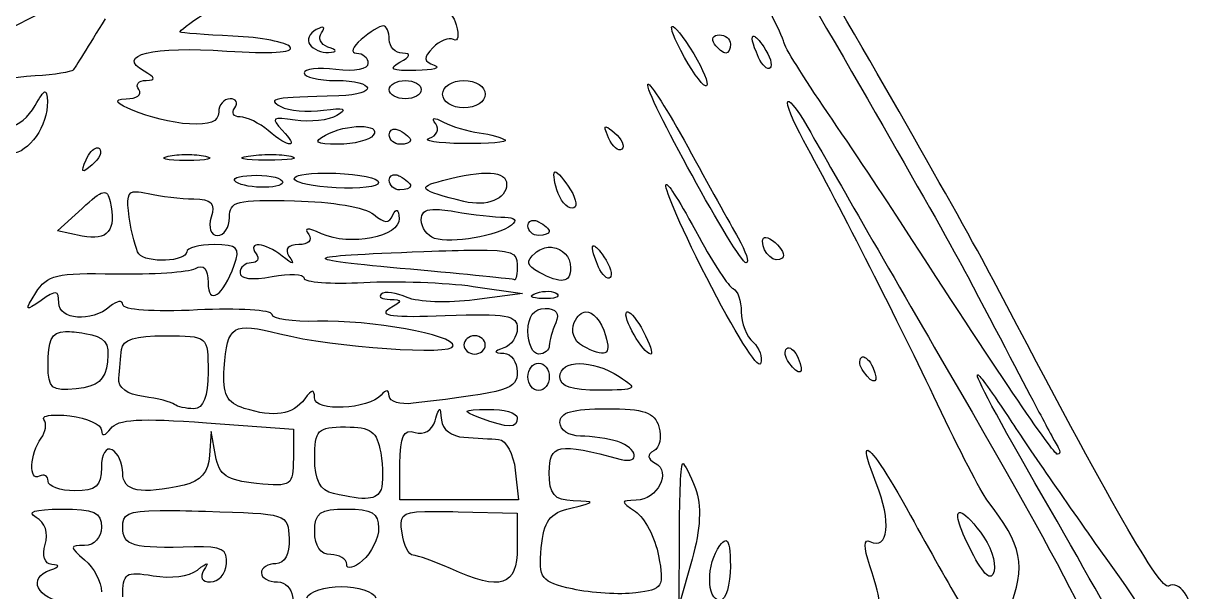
# Model space of a CAD drawing. Extents: x 26 to 243, y 4 to 296.
# Drawn here: x 200.62 to 230.99, y 72.55 to 87.28 of the extents above; entities that cross this region are included whole.
import ezdxf

# ---------------------------------------------------------------- set-up
doc = ezdxf.new("R2010")
doc.units = 0
doc.layers.add('Layer_1', color=7, linetype='CONTINUOUS')

msp = doc.modelspace()

# ---------------------------------------------------------------- linework, layer by layer
at = {"layer": 'Layer_1', "color": 7}
for points in [[(208.395756, 87.177453), (208.395756, 87.177453)], [(217.443403, 87.202808), (217.443403, 87.202808)], [(218.663794, 86.985079), (218.663794, 86.985079)], [(219.562827, 86.95421), (219.562827, 86.95421)], [(210.523997, 85.80272), (210.523997, 85.80272)], [(212.044249, 85.80272), (212.044249, 85.80272)], [(216.813364, 85.704053), (216.813364, 85.704053)], [(201.171528, 85.505066), (201.171528, 85.505066)], [(220.443117, 85.260876), (220.443117, 85.260876)], [(211.274753, 84.813289), (211.274753, 84.813289)], [(209.35873, 84.610442), (209.35873, 84.610442)], [(210.278156, 84.539336), (210.278156, 84.539336)], [(215.74125, 84.59611), (215.74125, 84.59611)], [(202.515391, 84.053716), (202.515391, 84.053716)], [(204.855851, 83.882288), (204.855851, 83.882288)], [(207.031497, 83.882839), (207.031497, 83.882839)], [(206.671003, 83.343749), (206.671003, 83.343749)], [(208.253542, 83.39887), (208.253542, 83.39887)], [(210.278156, 83.35698), (210.278156, 83.35698)], [(212.733819, 83.400524), (212.733819, 83.400524)], [(214.410617, 83.438009), (214.410617, 83.438009)], [(203.543408, 82.918762), (203.543408, 82.918762)], [(209.832773, 83.15744), (209.832222, 83.15744)], [(217.292922, 83.107278), (217.292922, 83.107278)], [(202.681307, 82.892857), (202.681307, 82.892857)], [(202.144424, 81.768927), (201.506116, 81.901218), (202.142217, 82.484955)], [(211.235064, 82.459601), (211.235064, 82.459601)], [(213.872631, 82.174621), (213.872631, 82.174621)], [(219.875365, 81.734752), (219.875365, 81.734752)], [(212.310486, 81.404575), (212.310486, 81.404575)], [(214.231471, 81.475681), (214.231471, 81.475681)], [(215.415481, 81.51537), (215.415481, 81.51537)], [(212.279619, 80.463649), (213.565051, 80.280647), (212.320959, 80.115832)], [(214.233125, 80.334665), (214.233125, 80.334665)], [(214.147688, 79.890938), (214.147688, 79.890938)], [(215.203814, 79.799986), (215.203814, 79.799986)], [(216.292464, 79.80164), (216.292464, 79.80164)], [(201.715026, 79.290663), (201.715026, 79.290663)], [(204.302981, 79.181525), (204.302981, 79.181525)], [(212.320959, 79.181525), (212.320959, 79.181525)], [(220.445322, 78.867883), (220.445322, 78.867883)], [(213.980118, 78.472108), (213.980118, 78.472108)], [(215.040656, 78.459981), (215.040656, 78.459981)], [(222.380638, 78.631411), (222.380638, 78.631411)], [(225.363814, 78.171146), (225.363814, 78.171146)], [(211.411453, 77.273217), (211.411453, 77.273217)], [(212.666572, 77.273217), (212.666572, 77.273217)], [(215.744558, 77.289752), (215.744558, 77.289752)], [(201.523755, 77.126041), (201.523755, 77.126041)], [(205.370134, 76.923747), (207.620746, 76.755624), (207.620746, 76.005971)], [(205.604401, 76.072669), (205.491952, 76.698299), (205.450062, 76.075977)], [(208.971775, 76.81681), (208.971775, 76.81681)], [(227.452369, 76.284886), (227.451818, 76.284886)], [(222.496394, 76.207718), (222.496394, 76.207718)], [(213.375435, 75.693433), (213.461975, 74.925038), (211.923534, 74.925038), (210.385643, 74.925038), (210.385643, 75.863206)], [(217.715702, 75.870925), (217.715702, 75.870925)], [(218.046983, 75.22049), (218.046433, 75.22049)], [(201.606988, 74.684709), (201.606988, 74.684709)], [(204.168485, 74.649431), (204.168485, 74.649981), (204.168485, 74.649981)], [(209.003194, 74.688567), (209.003194, 74.688567)], [(211.027809, 74.624076), (211.027809, 74.623526)], [(211.027809, 74.624076), (211.027809, 74.624076)], [(211.88991, 74.617461), (213.426698, 74.584387), (213.426698, 73.690315)], [(224.921741, 74.597064), (224.921741, 74.597064)], [(217.960993, 73.3877), (217.625303, 72.205344), (217.629715, 74.038135)], [(218.818686, 73.867258), (218.818686, 73.867258)], [(208.864841, 72.677733), (208.864841, 72.677733)]]:
    msp.add_lwpolyline(points, dxfattribs=at)
for points in [[(214.809697, 98.301527), (214.809922, 98.574447), (223.697106, 83.397831), (225.105846, 80.718862)], [(220.338938, 86.797113), (220.338938, 86.892711), (219.577418, 88.43716), (218.646705, 90.229531)], [(225.846129, 80.482391), (225.026866, 82.043145), (222.663543, 86.193084), (220.594149, 89.704776)], [(198.389545, 86.272358), (199.424171, 86.725703), (200.70298, 87.347421), (201.23161, 87.654253)], [(204.68277, 87.057839), (204.655761, 87.082844), (204.930011, 87.292896), (205.292412, 87.524719)], [(210.484861, 87.583698), (211.554229, 87.720855), (211.707064, 87.68236), (211.841402, 87.243047)], [(202.740839, 87.398489), (202.319086, 86.715831), (201.944216, 86.118344), (201.907953, 86.070611)], [(208.395756, 87.177453), (208.371005, 87.19179), (208.308126, 87.17443), (208.211649, 87.123433)], [(208.35276, 87.041854), (208.407214, 87.117199), (208.420507, 87.163116), (208.395756, 87.177453)], [(209.951286, 87.22155), (209.86439, 87.22155), (209.606665, 87.062213), (209.378573, 86.867119)], [(210.108933, 86.867119), (210.108933, 87.062213), (210.03818, 87.22155), (209.951286, 87.22155)], [(211.841402, 87.243047), (211.924657, 86.97072), (211.894253, 86.800034), (211.773603, 86.863811)], [(217.766415, 86.396931), (217.482104, 86.906858), (217.389306, 87.181398), (217.443403, 87.202808)], [(217.443403, 87.202808), (217.497496, 87.2242), (217.698664, 86.992352), (218.002335, 86.490087)], [(206.054192, 86.95421), (205.326906, 86.986408), (204.709863, 87.032834), (204.68277, 87.057839)], [(207.54027, 86.66868), (207.450128, 86.79343), (206.781479, 86.922008), (206.054192, 86.95421)], [(208.211649, 87.123433), (208.033453, 87.02932), (207.959898, 86.853696), (208.047387, 86.73262)], [(208.517575, 86.669233), (208.326397, 86.735104), (208.252289, 86.902803), (208.35276, 87.041854)], [(209.378573, 86.867119), (209.150481, 86.672027), (209.097135, 86.512134), (209.260062, 86.512137)], [(210.454545, 86.508829), (210.264468, 86.510805), (210.108933, 86.672027), (210.108933, 86.867119)], [(211.773603, 86.863811), (211.652953, 86.92759), (211.410719, 86.832053), (211.235064, 86.651041)], [(218.541975, 86.748608), (218.447995, 86.87867), (218.502758, 86.985079), (218.663794, 86.985079)], [(218.663794, 86.985079), (218.82483, 86.985079), (218.956489, 86.87867), (218.956489, 86.748608)], [(219.681888, 86.402996), (219.515128, 86.774663), (219.483644, 86.974027), (219.562827, 86.95421)], [(219.562827, 86.95421), (219.610339, 86.942328), (219.697464, 86.851757), (219.819691, 86.671987)], [(203.750113, 86.043052), (202.9996, 86.464438), (203.961176, 86.698948), (205.895442, 86.566154)], [(205.895442, 86.566154), (207.016514, 86.489184), (207.641842, 86.528108), (207.54027, 86.66868)], [(208.047387, 86.73262), (208.134876, 86.611547), (208.354662, 86.520603), (208.535764, 86.530876)], [(208.535764, 86.530876), (208.771448, 86.544225), (208.766196, 86.583511), (208.517575, 86.669233)], [(211.235064, 86.651041), (210.991111, 86.399615), (210.999725, 86.292678), (211.272549, 86.199045)], [(218.834671, 86.512137), (218.767615, 86.512137), (218.635955, 86.618546), (218.541975, 86.748608)], [(218.956489, 86.748608), (218.956489, 86.618546), (218.901727, 86.512134), (218.834671, 86.512137)], [(219.819691, 86.671987), (219.98084, 86.434622), (220.055158, 86.19048), (219.983953, 86.129593)], [(221.471132, 84.971488), (220.84838, 85.87986), (220.338938, 86.701513), (220.338938, 86.797113)], [(209.556062, 86.249204), (209.556062, 86.09114), (209.22438, 86.0274), (208.726484, 86.089904)], [(209.260062, 86.512137), (209.422989, 86.512137), (209.556062, 86.39403), (209.556062, 86.249204)], [(210.800157, 86.061792), (210.167189, 86.050305), (210.069159, 86.10073), (210.385643, 86.275663)], [(210.385643, 86.275663), (210.662136, 86.428486), (210.684951, 86.506289), (210.454545, 86.508829)], [(218.33527, 85.66547), (218.275298, 85.614159), (218.019314, 85.943343), (217.766415, 86.396931)], [(218.002335, 86.490087), (218.245555, 86.087813), (218.395271, 85.716778), (218.33527, 85.66547)], [(219.983953, 86.129593), (219.912777, 86.068709), (219.776686, 86.191656), (219.681888, 86.402996)], [(201.907953, 86.070611), (201.871687, 86.022882), (201.431308, 85.955736), (200.929545, 85.921231)], [(203.80248, 85.806581), (204.066019, 85.809118), (204.052091, 85.873502), (203.750113, 86.043052)], [(208.726484, 86.089904), (208.270272, 86.14717), (207.897456, 86.105934), (207.897456, 85.998402)], [(207.897456, 85.998402), (207.897456, 85.890864), (208.270272, 85.80272), (208.726484, 85.80272)], [(211.272549, 86.199045), (211.469004, 86.131633), (211.256375, 86.070061), (210.800157, 86.061792)], [(200.929545, 85.921231), (199.711558, 85.837476), (198.748647, 85.555223), (198.911546, 85.329778)], [(203.611757, 85.566249), (203.517777, 85.696311), (203.603434, 85.804606), (203.80248, 85.806581)], [(208.726484, 85.80272), (209.766247, 85.80272), (209.831212, 85.432081), (208.795936, 85.406398)], [(210.108933, 85.566249), (210.108933, 85.696311), (210.295905, 85.80272), (210.523997, 85.80272)], [(210.523997, 85.80272), (210.752117, 85.80272), (210.938511, 85.696311), (210.938511, 85.566249)], [(211.491381, 85.448289), (211.491381, 85.645353), (211.73705, 85.80272), (212.044249, 85.80272)], [(212.044249, 85.80272), (212.351448, 85.80272), (212.59767, 85.645353), (212.59767, 85.448289)], [(219.359426, 81.073294), (219.155295, 81.073294), (216.674539, 85.585313), (216.813364, 85.704053)], [(216.813364, 85.704053), (216.868793, 85.75146), (217.3337, 85.021255), (217.846893, 84.081828)], [(200.924033, 85.152288), (201.049283, 85.374394), (201.125094, 85.490111), (201.171528, 85.505066)], [(201.171528, 85.505066), (201.217959, 85.520024), (201.234873, 85.434604), (201.242634, 85.255364)], [(203.282132, 85.328677), (203.557214, 85.329524), (203.705737, 85.436184), (203.611757, 85.566249)], [(208.795936, 85.406398), (207.100574, 85.36422), (206.915865, 85.329702), (207.292773, 85.125277)], [(210.523997, 85.329778), (210.295905, 85.329778), (210.108933, 85.436184), (210.108933, 85.566249)], [(210.938511, 85.566249), (210.938511, 85.436184), (210.752117, 85.329778), (210.523997, 85.329778)], [(212.044249, 85.093307), (211.73705, 85.093307), (211.491381, 85.251224), (211.491381, 85.448289)], [(212.59767, 85.448289), (212.59767, 85.251224), (212.351448, 85.093307), (212.044249, 85.093307)], [(200.291787, 84.620364), (200.474442, 84.620367), (200.759018, 84.859647), (200.924033, 85.152288)], [(201.242634, 85.255364), (201.269332, 84.642584), (200.756932, 83.910951), (200.300607, 83.910951)], [(204.924753, 84.674385), (203.994831, 84.73384), (202.507178, 85.32642), (203.282132, 85.328677)], [(205.978125, 85.329778), (205.817089, 85.329778), (205.68543, 85.171189), (205.68543, 84.977553)], [(206.099943, 85.093307), (206.193923, 85.223369), (206.139161, 85.329778), (205.978125, 85.329778)], [(206.241605, 84.856836), (206.069703, 84.856836), (206.005963, 84.963245), (206.099943, 85.093307)], [(207.292773, 85.125277), (207.492699, 85.016842), (207.990717, 84.973794), (208.399064, 85.029367)], [(208.399064, 85.029367), (208.943806, 85.103495), (209.037634, 85.068313), (208.752392, 84.897625)], [(220.851016, 84.247744), (220.571644, 84.758052), (220.388028, 85.213768), (220.443117, 85.260876)], [(220.443117, 85.260876), (220.498207, 85.307985), (220.765136, 84.944076), (221.036775, 84.451692)], [(205.68543, 84.977553), (205.68543, 84.739347), (205.439188, 84.641494), (204.924753, 84.674385)], [(206.96921, 84.502404), (206.74109, 84.697499), (206.413506, 84.856836), (206.241605, 84.856836)], [(207.670908, 84.772499), (207.071045, 84.865537), (207.02539, 84.831007), (207.333012, 84.513981)], [(208.752392, 84.897625), (208.53858, 84.769674), (208.052165, 84.713368), (207.670908, 84.772499)], [(211.312235, 84.677139), (211.252277, 84.76011), (211.240215, 84.805601), (211.274753, 84.813289)], [(211.274753, 84.813289), (211.309289, 84.820965), (211.390402, 84.790852), (211.51784, 84.72289)], [(223.441728, 82.019179), (222.980662, 82.734525), (222.093883, 84.063114), (221.471132, 84.971488)], [(207.333012, 84.513981), (207.788293, 84.044761), (207.514436, 84.036057), (206.96921, 84.502404)], [(208.450327, 84.383893), (208.723476, 84.534874), (209.088699, 84.610442), (209.35873, 84.610442)], [(209.35873, 84.610442), (209.62876, 84.610442), (209.803512, 84.534874), (209.694419, 84.383893)], [(210.108933, 84.397674), (210.108933, 84.500979), (210.179008, 84.553591), (210.278156, 84.539336)], [(210.278156, 84.539336), (210.311204, 84.534594), (210.347628, 84.522487), (210.385643, 84.502404)], [(210.385643, 84.502404), (210.537704, 84.422021), (210.6618, 84.308955), (210.6618, 84.251602)], [(211.147423, 84.304518), (211.338318, 84.370389), (211.412706, 84.538088), (211.312235, 84.677139)], [(211.51784, 84.72289), (211.731425, 84.609011), (212.147333, 84.483746), (212.442227, 84.444526)], [(212.442227, 84.444526), (212.73715, 84.405305), (213.038236, 84.32251), (213.110851, 84.260421)], [(215.794717, 84.314441), (215.700932, 84.525083), (215.678467, 84.615124), (215.74125, 84.59611)], [(215.74125, 84.59611), (215.778918, 84.584708), (215.847205, 84.534213), (215.949609, 84.447283)], [(215.949609, 84.447283), (216.138557, 84.286871), (216.223243, 84.095654), (216.138125, 84.022846)], [(221.036775, 84.451692), (221.308414, 83.959307), (222.889724, 81.214975), (224.550772, 78.353597)], [(208.779401, 84.15128), (208.197458, 84.154102), (208.125941, 84.204595), (208.450327, 84.383893)], [(209.694419, 84.383893), (209.600439, 84.253828), (209.188595, 84.149305), (208.779401, 84.15128)], [(210.385643, 84.147422), (210.233582, 84.147422), (210.108933, 84.259936), (210.108933, 84.397674)], [(210.6618, 84.251602), (210.6618, 84.194246), (210.537704, 84.147422), (210.385643, 84.147422)], [(212.021649, 84.166164), (211.350016, 84.176435), (210.956387, 84.238645), (211.147423, 84.304518)], [(213.110851, 84.260421), (213.183439, 84.198329), (212.693281, 84.155892), (212.021649, 84.166164)], [(216.138125, 84.022846), (216.052979, 83.950036), (215.898518, 84.081221), (215.794717, 84.314441)], [(224.323673, 77.407713), (223.320627, 79.522147), (221.823526, 82.471338), (220.851016, 84.247744)], [(202.24695, 83.743932), (202.32482, 83.918845), (202.431134, 84.036588), (202.515391, 84.053716)], [(202.590355, 84.035524), (202.675501, 83.962716), (202.590919, 83.772052), (202.401842, 83.61164)], [(202.515391, 84.053716), (202.543472, 84.059417), (202.569075, 84.053713), (202.590355, 84.035524)], [(204.855851, 83.729601), (204.323609, 83.729598), (204.105747, 83.778157), (204.371883, 83.837638)], [(204.371883, 83.837638), (204.504936, 83.867376), (204.680456, 83.882288), (204.855851, 83.882288)], [(204.855851, 83.882288), (205.031244, 83.882288), (205.206764, 83.867384), (205.339817, 83.837638)], [(205.339817, 83.837638), (205.605925, 83.778157), (205.388094, 83.729601), (204.855851, 83.729601)], [(206.929522, 83.734009), (206.321248, 83.736549), (206.104947, 83.785486), (206.448863, 83.842049)], [(206.448863, 83.842049), (206.620821, 83.870333), (206.831046, 83.883705), (207.031497, 83.882839)], [(207.554601, 83.837088), (207.818959, 83.777897), (207.537781, 83.731472), (206.929522, 83.734009)], [(207.031497, 83.882839), (207.231948, 83.881992), (207.422423, 83.866696), (207.554601, 83.837088)], [(217.846893, 84.081828), (218.360058, 83.142398), (218.947673, 82.081403), (219.152171, 81.723729)], [(202.401842, 83.61164), (202.128792, 83.379828), (202.096918, 83.406905), (202.24695, 83.743932)], [(206.096636, 83.205946), (206.041998, 83.281573), (206.300671, 83.343749), (206.671003, 83.343749)], [(206.671003, 83.343749), (207.041363, 83.343749), (207.344035, 83.264981), (207.344035, 83.169014)], [(208.727034, 83.018533), (207.465371, 83.092529), (207.307307, 83.36447), (208.253542, 83.39887)], [(208.253542, 83.39887), (208.388718, 83.403781), (208.546234, 83.403837), (208.726484, 83.397769)], [(208.726484, 83.397769), (209.334758, 83.377393), (209.832773, 83.269322), (209.832773, 83.15744)], [(210.108933, 83.215869), (210.108933, 83.319173), (210.179008, 83.371238), (210.278156, 83.35698)], [(210.385643, 82.965066), (210.233582, 82.965066), (210.108933, 83.07813), (210.108933, 83.215869)], [(210.278156, 83.35698), (210.311204, 83.352238), (210.347628, 83.340159), (210.385643, 83.320048)], [(210.385643, 83.320048), (210.537704, 83.239666), (210.6618, 83.126602), (210.6618, 83.069246)], [(212.044249, 82.664102), (210.88615, 82.949318), (210.803408, 83.031403), (211.491381, 83.210907)], [(211.491381, 83.210907), (212.041743, 83.35451), (212.456683, 83.41755), (212.733819, 83.400524)], [(212.733819, 83.400524), (213.010953, 83.383506), (213.150537, 83.286345), (213.150537, 83.108932)], [(214.452508, 82.965066), (214.372977, 83.225193), (214.354173, 83.438009), (214.410617, 83.438009)], [(214.410617, 83.438009), (214.467062, 83.438009), (214.646389, 83.225193), (214.809146, 82.965066)], [(202.681307, 82.892857), (202.784893, 82.918116), (202.829888, 82.836776), (202.869269, 82.661897)], [(203.365916, 82.257304), (203.298033, 82.755863), (203.311774, 82.919024), (203.543408, 82.918762)], [(203.543408, 82.918762), (203.620621, 82.918675), (203.721899, 82.900279), (203.852639, 82.870256)], [(207.344035, 83.169014), (207.344035, 82.96753), (206.245423, 83.000053), (206.096636, 83.205946)], [(209.832222, 83.15744), (209.832222, 83.045545), (209.335054, 82.982877), (208.727034, 83.018533)], [(210.6618, 83.069246), (210.6618, 83.01189), (210.537704, 82.965066), (210.385643, 82.965066)], [(213.150537, 83.108932), (213.150537, 82.724906), (212.636549, 82.518232), (212.044249, 82.664102)], [(214.851036, 82.492121), (214.711336, 82.492121), (214.532038, 82.704942), (214.452508, 82.965066)], [(214.809146, 82.965066), (214.972638, 82.703779), (214.991329, 82.492121), (214.851036, 82.492121)], [(218.338575, 80.687996), (217.569452, 82.201568), (217.202134, 83.10743), (217.292922, 83.107278)], [(217.292922, 83.107278), (217.355039, 83.107174), (217.631747, 82.682977), (218.140689, 81.739163)], [(202.142217, 82.484955), (202.41586, 82.736159), (202.57772, 82.867598), (202.681307, 82.892857)], [(202.869269, 82.661897), (203.038179, 81.911683), (202.810384, 81.630923), (202.144424, 81.768927)], [(203.852639, 82.870256), (204.176348, 82.795956), (204.709288, 82.733875), (205.037202, 82.7319)], [(205.037202, 82.7319), (205.496716, 82.72936), (205.600619, 82.620066), (205.489198, 82.25565)], [(205.96214, 82.252342), (205.96214, 82.674087), (206.134671, 82.718048), (207.651615, 82.682291)], [(207.651615, 82.682291), (208.615969, 82.659544), (209.496101, 82.509512), (209.702688, 82.332821)], [(209.702688, 82.332821), (209.986547, 82.090039), (210.094449, 82.086635), (210.203189, 82.316836)], [(210.203189, 82.316836), (210.290001, 82.500605), (210.350046, 82.466097), (210.363593, 82.224233)], [(210.938511, 82.186748), (210.938511, 82.363123), (211.014589, 82.448379), (211.235064, 82.459601)], [(211.235064, 82.459601), (211.36735, 82.466346), (211.552022, 82.44628), (211.802816, 82.403376)], [(211.802816, 82.403376), (212.278022, 82.322088), (212.86251, 82.25565), (213.102032, 82.25565)], [(203.614514, 81.306457), (203.533911, 81.418003), (203.421909, 81.845832), (203.365916, 82.257304)], [(205.489198, 82.25565), (205.408341, 81.991225), (205.48031, 81.782707), (205.652909, 81.782707)], [(205.652909, 81.782707), (205.822722, 81.782707), (205.96214, 81.993993), (205.96214, 82.252342)], [(208.350556, 81.828459), (207.981211, 81.997538), (207.88529, 81.991069), (208.018724, 81.806411)], [(210.363593, 82.224233), (210.390517, 81.747814), (209.086704, 81.491496), (208.350556, 81.828459)], [(211.284123, 81.708844), (211.094046, 81.771213), (210.938511, 81.986238), (210.938511, 82.186748)], [(213.275113, 82.050048), (212.923972, 81.774738), (211.714992, 81.567482), (211.284123, 81.708844)], [(213.102032, 82.25565), (213.366023, 82.25565), (213.434343, 82.174909), (213.275113, 82.050048)], [(213.703408, 82.03351), (213.703408, 82.136815), (213.773484, 82.188879), (213.872631, 82.174621)], [(213.980118, 81.782707), (213.828057, 81.782707), (213.703408, 81.895771), (213.703408, 82.03351)], [(213.872631, 82.174621), (213.905682, 82.16988), (213.942103, 82.157772), (213.980118, 82.137692)], [(213.980118, 82.137692), (214.13218, 82.05731), (214.256276, 81.944243), (214.256276, 81.886887)], [(227.43473, 76.107396), (227.322236, 76.107396), (225.789309, 78.376833), (223.441728, 82.019179)], [(208.018724, 81.806411), (208.125799, 81.658233), (208.014014, 81.546236), (207.759102, 81.546236)], [(214.256276, 81.886887), (214.256276, 81.829534), (214.13218, 81.782707), (213.980118, 81.782707)], [(218.140689, 81.739163), (218.513505, 81.047801), (218.911895, 80.446921), (219.025941, 80.403567)], [(219.152171, 81.723729), (219.356669, 81.366057), (219.449737, 81.073294), (219.359426, 81.073294)], [(219.786067, 81.632777), (219.786067, 81.706863), (219.818371, 81.74093), (219.875365, 81.734752)], [(219.875365, 81.734752), (219.93236, 81.728572), (220.014289, 81.682341), (220.11349, 81.597499)], [(205.565815, 81.546236), (205.175389, 81.546236), (204.855851, 81.462315), (204.855851, 81.359927)], [(206.087816, 81.014315), (206.248683, 81.469675), (206.173299, 81.546236), (205.565815, 81.546236)], [(207.329704, 81.250786), (206.885232, 81.603635), (206.411189, 81.644935), (206.653364, 81.309765)], [(207.759102, 81.546236), (207.481483, 81.546236), (207.385545, 81.434231), (207.506646, 81.250786)], [(211.007412, 81.368194), (211.555341, 81.388711), (211.980947, 81.402088), (212.310486, 81.404575)], [(212.310486, 81.404575), (213.299105, 81.412054), (213.426698, 81.321407), (213.426698, 81.029747)], [(213.889167, 81.326854), (213.995615, 81.417901), (214.114871, 81.465258), (214.231471, 81.475681)], [(214.231471, 81.475681), (214.270339, 81.479155), (214.309003, 81.478506), (214.346674, 81.474027)], [(214.346674, 81.474027), (214.597829, 81.444176), (214.809146, 81.242416), (214.809146, 80.941002)], [(215.534545, 80.964153), (215.367802, 81.33582), (215.336303, 81.53519), (215.415481, 81.51537)], [(215.415481, 81.51537), (215.462987, 81.503488), (215.550121, 81.412917), (215.672348, 81.233147)], [(220.297595, 81.195663), (220.113078, 81.037841), (219.786067, 81.317131), (219.786067, 81.632777)], [(220.11349, 81.597499), (220.293576, 81.443589), (220.376166, 81.26286), (220.297595, 81.195663)], [(204.855851, 81.359927), (204.855851, 81.102518), (203.794854, 81.056874), (203.614514, 81.306457)], [(206.653364, 81.309765), (206.747344, 81.179703), (206.692029, 81.073294), (206.530993, 81.073294)], [(207.506646, 81.250786), (207.662743, 81.01431), (207.62759, 81.01431), (207.329704, 81.250786)], [(210.6618, 80.905174), (207.631129, 81.178492), (207.679646, 81.243491), (211.007412, 81.368194)], [(213.982323, 80.830761), (213.67058, 80.999332), (213.647895, 81.120484), (213.889167, 81.326854)], [(215.672348, 81.233147), (215.833525, 80.995782), (215.907787, 80.751637), (215.83661, 80.69075)], [(200.94498, 80.297183), (201.23327, 80.759965), (201.475687, 80.817598), (203.011484, 80.787764)], [(203.011484, 80.787764), (203.968528, 80.769166), (204.899432, 80.832228), (205.080195, 80.927775)], [(205.080195, 80.927775), (205.296999, 81.042382), (205.408719, 80.9197), (205.408719, 80.567278)], [(205.408719, 80.567278), (205.408719, 79.949144), (205.803252, 80.208701), (206.087816, 81.014315)], [(206.530993, 81.073294), (206.369957, 81.073294), (206.2383, 80.95848), (206.238297, 80.81808)], [(206.238297, 80.81808), (206.238297, 80.657476), (206.546021, 80.620827), (207.067878, 80.718862)], [(207.067878, 80.718862), (207.52409, 80.804562), (207.897132, 80.785952), (207.896906, 80.678073)], [(213.357796, 80.634526), (213.319752, 80.653209), (212.106411, 80.774889), (210.6618, 80.905174)], [(213.426698, 81.029747), (213.426698, 80.79366), (213.395811, 80.615843), (213.357796, 80.634526)], [(214.809146, 80.941002), (214.809146, 80.547573), (214.565761, 80.515281), (213.982323, 80.830761)], [(215.83661, 80.69075), (215.765434, 80.629866), (215.629371, 80.752814), (215.534545, 80.964153)], [(207.896906, 80.678073), (207.896708, 80.570207), (208.593326, 80.51921), (209.44527, 80.564523)], [(209.44527, 80.564523), (210.297186, 80.60984), (211.572681, 80.564346), (212.279619, 80.463649)], [(219.734254, 78.457777), (219.671573, 78.297003), (219.043651, 79.30047), (218.338575, 80.687996)], [(225.105846, 80.718862), (225.858194, 79.288173), (226.669546, 77.744971), (226.908871, 77.289752)], [(230.31428, 72.68931), (230.101371, 72.576771), (228.854703, 74.750898), (225.846129, 80.482391)], [(201.078372, 80.097093), (200.661897, 79.803243), (200.649211, 79.822437), (200.94498, 80.297183)], [(201.538086, 80.038111), (201.538086, 80.368334), (201.474301, 80.376431), (201.078372, 80.097093)], [(209.901124, 80.264662), (209.81276, 80.189095), (209.916674, 80.125527), (210.132083, 80.123551)], [(210.569198, 80.176468), (210.290052, 80.300547), (209.98946, 80.34023), (209.901124, 80.264662)], [(212.320959, 80.115832), (211.636655, 80.025166), (210.848344, 80.052395), (210.569198, 80.176468)], [(214.095322, 80.146149), (213.773221, 80.157494), (213.707195, 80.213425), (213.927752, 80.288914)], [(213.927752, 80.288914), (214.027546, 80.323077), (214.137073, 80.338046), (214.233125, 80.334665)], [(214.458019, 80.270174), (214.549911, 80.191595), (214.386772, 80.135876), (214.095322, 80.146149)], [(214.233125, 80.334665), (214.329177, 80.331278), (214.412091, 80.309465), (214.458019, 80.270174)], [(219.025941, 80.403567), (219.139987, 80.360212), (219.2332, 80.088841), (219.2332, 79.800537)], [(202.865411, 79.938343), (202.383856, 79.526488), (201.538086, 79.59001), (201.538086, 80.038111)], [(203.197243, 79.989606), (203.197243, 80.117419), (203.047868, 80.094417), (202.865411, 79.938343)], [(205.132562, 79.850699), (203.97514, 79.794762), (203.197243, 79.850637), (203.197243, 79.989606)], [(207.067878, 79.733842), (207.067878, 79.849528), (206.197019, 79.902142), (205.132562, 79.850699)], [(210.108933, 79.877707), (209.81116, 79.703734), (210.220885, 79.654741), (211.561384, 79.704076)], [(210.132083, 80.123551), (210.455312, 80.12056), (210.451288, 80.077845), (210.108933, 79.877707)], [(213.703408, 79.300035), (213.703408, 79.685384), (213.858071, 79.890938), (214.147688, 79.890938)], [(214.147688, 79.890938), (214.439111, 79.890938), (214.534519, 79.762126), (214.424395, 79.516663)], [(208.243068, 79.5569), (207.596808, 79.538725), (207.067878, 79.618151), (207.067878, 79.733842)], [(211.768092, 78.920799), (211.768092, 79.21124), (209.635666, 79.596067), (208.243068, 79.5569)], [(211.561384, 79.704076), (213.151762, 79.762609), (213.427248, 79.714064), (213.427248, 79.378307)], [(214.905057, 79.527137), (214.985267, 79.705924), (215.091749, 79.794037), (215.203814, 79.799986)], [(215.203814, 79.799986), (215.390589, 79.809892), (215.593213, 79.592039), (215.717549, 79.185383)], [(216.886674, 78.708579), (216.694029, 78.708579), (216.133556, 79.683477), (216.262701, 79.793924)], [(216.262701, 79.793924), (216.270659, 79.800726), (216.280735, 79.803108), (216.292464, 79.80164)], [(216.292464, 79.80164), (216.374616, 79.79117), (216.541929, 79.585576), (216.69375, 79.300586)], [(219.2332, 79.800537), (219.2332, 79.512233), (219.371613, 79.157544), (219.540777, 79.012852)], [(201.261376, 78.416987), (201.261376, 79.057719), (201.330512, 79.277951), (201.715026, 79.290663)], [(201.715026, 79.290663), (201.843197, 79.294896), (202.006462, 79.276075), (202.213876, 79.242157)], [(205.828745, 78.34147), (205.908303, 79.462214), (206.040634, 79.543666), (207.274033, 79.231684)], [(213.427248, 79.378307), (213.426966, 79.161535), (213.271162, 78.930725), (213.081085, 78.865125)], [(213.980118, 78.708579), (213.828057, 78.708579), (213.703408, 78.974879), (213.703408, 79.300035)], [(214.424395, 79.516663), (214.332109, 79.310935), (214.256276, 79.045189), (214.256276, 78.925761)], [(215.114519, 78.924657), (214.89447, 79.043823), (214.80436, 79.302725), (214.905057, 79.527137)], [(216.69375, 79.300586), (216.867147, 78.974879), (216.954097, 78.708579), (216.886674, 78.708579)], [(202.213876, 79.242157), (202.740982, 79.155975), (202.861158, 79.005429), (202.800368, 78.507386)], [(203.162518, 78.827093), (203.187015, 79.07835), (203.519588, 79.181525), (204.302981, 79.181525)], [(204.302981, 79.181525), (205.408897, 79.181525), (205.408719, 79.181547), (205.408719, 78.235637)], [(207.274033, 79.231684), (208.667672, 78.879169), (211.768092, 78.664807), (211.768092, 78.920799)], [(212.320959, 79.181525), (212.168898, 79.181525), (212.044249, 79.075113), (212.044249, 78.945053)], [(212.59767, 78.945053), (212.59767, 79.075113), (212.473021, 79.181525), (212.320959, 79.181525)], [(215.717549, 79.185383), (215.875593, 78.668464), (215.715573, 78.599071), (215.114519, 78.924657)], [(219.540777, 79.012852), (219.709913, 78.868153), (219.796908, 78.618548), (219.734254, 78.457777)], [(203.093063, 78.081848), (203.112057, 78.296498), (203.143609, 78.631998), (203.162518, 78.827093)], [(212.044249, 78.945053), (212.044249, 78.814988), (212.168898, 78.708579), (212.320959, 78.708579)], [(212.320959, 78.708579), (212.473021, 78.708579), (212.59767, 78.814988), (212.59767, 78.945053)], [(213.081085, 78.865125), (212.804592, 78.769703), (212.804592, 78.74228), (213.081085, 78.727322)], [(213.081085, 78.727322), (213.271162, 78.717049), (213.426698, 78.500342), (213.426698, 78.24611)], [(214.256276, 78.925761), (214.256276, 78.806338), (214.13218, 78.708579), (213.980118, 78.708579)], [(220.465715, 78.488093), (220.36547, 78.626808), (220.343081, 78.791008), (220.415556, 78.852998)], [(220.415556, 78.852998), (220.424615, 78.860759), (220.434577, 78.865455), (220.445322, 78.867883)], [(220.445322, 78.867883), (220.520559, 78.884957), (220.632209, 78.776155), (220.711008, 78.600542)], [(201.99284, 77.806242), (201.350276, 77.740478), (201.261376, 77.814338), (201.261376, 78.416987)], [(202.800368, 78.507386), (202.741807, 78.027619), (202.552938, 77.863558), (201.99284, 77.806242)], [(213.703408, 78.117126), (213.703408, 78.312221), (213.828057, 78.472108), (213.980118, 78.472108)], [(213.980118, 78.472108), (214.13218, 78.472108), (214.256276, 78.312221), (214.256276, 78.117126)], [(214.532986, 78.117126), (214.532986, 78.343708), (214.743326, 78.458528), (215.040656, 78.459981)], [(215.040656, 78.459981), (215.337983, 78.461392), (215.72216, 78.349717), (216.069774, 78.124842)], [(220.711008, 78.600542), (220.89795, 78.183841), (220.738353, 78.110802), (220.465715, 78.488093)], [(222.401034, 78.251622), (222.300789, 78.390337), (222.278397, 78.55454), (222.350872, 78.616527)], [(222.350872, 78.616527), (222.359931, 78.62426), (222.369894, 78.628984), (222.380638, 78.631411)], [(222.380638, 78.631411), (222.455875, 78.648458), (222.567525, 78.539686), (222.646325, 78.364071)], [(222.646325, 78.364071), (222.833269, 77.947372), (222.673672, 77.87433), (222.401034, 78.251622)], [(224.550772, 78.353597), (228.301364, 71.892704), (229.058727, 70.294748), (228.461093, 70.098597)], [(203.733025, 77.603394), (203.312626, 77.658267), (203.071614, 77.838581), (203.093063, 78.081848)], [(205.408719, 78.235637), (205.408719, 77.605028), (205.285715, 77.289752), (205.039956, 77.289752)], [(206.348542, 77.299675), (205.886713, 77.446812), (205.780428, 77.660491), (205.828745, 78.34147)], [(213.426698, 78.24611), (213.426698, 77.788724), (213.238348, 77.731995), (210.731255, 77.430313)], [(213.980118, 77.762695), (213.828057, 77.762695), (213.703408, 77.922034), (213.703408, 78.117126)], [(214.256276, 78.117126), (214.256276, 77.922034), (214.13218, 77.762695), (213.980118, 77.762695)], [(215.569823, 77.770413), (214.828622, 77.765051), (214.532986, 77.863547), (214.532986, 78.117126)], [(216.069774, 78.124842), (216.572722, 77.799482), (216.541457, 77.777469), (215.569823, 77.770413)], [(227.065967, 74.994493), (225.869627, 77.062146), (225.280745, 78.172385), (225.363814, 78.171146)], [(225.363814, 78.171146), (225.413657, 78.1703), (225.705789, 77.76927), (226.253477, 76.93477)], [(208.169205, 77.568117), (208.16596, 77.808894), (208.107796, 77.803199), (207.915095, 77.542759)], [(210.105075, 77.618276), (210.102252, 77.788044), (210.028471, 77.796948), (209.897266, 77.643634)], [(204.539452, 77.402751), (204.466865, 77.46484), (204.103978, 77.554976), (203.733025, 77.603394)], [(207.915095, 77.542759), (207.610295, 77.13081), (207.118359, 77.054418), (206.348542, 77.299675)], [(209.897266, 77.643634), (209.575194, 77.267344), (208.174003, 77.206056), (208.169205, 77.568117)], [(210.731255, 77.430313), (210.389089, 77.38914), (210.107897, 77.473736), (210.105075, 77.618276)], [(205.039956, 77.289752), (204.837208, 77.289752), (204.61204, 77.34066), (204.539452, 77.402751)], [(211.2968, 76.976663), (211.355996, 77.172486), (211.389287, 77.270849), (211.411453, 77.273217)], [(211.411453, 77.273217), (211.433608, 77.275475), (211.444848, 77.182243), (211.459408, 76.994302)], [(212.459313, 77.053281), (211.969319, 77.233376), (211.992822, 77.258485), (212.666572, 77.273217)], [(212.666572, 77.273217), (213.08474, 77.282361), (213.426698, 77.183346), (213.426698, 77.053281)], [(214.532986, 76.93477), (214.532986, 77.196125), (214.851607, 77.289752), (215.744558, 77.289752)], [(215.744558, 77.289752), (216.723784, 77.289752), (216.984315, 77.198753), (217.101098, 76.81681)], [(225.60635, 74.925038), (225.456236, 75.120129), (224.878945, 76.237151), (224.323673, 77.407713)], [(226.908871, 77.289752), (227.148223, 76.834533), (227.392933, 76.382433), (227.452369, 76.284886)], [(201.083333, 76.525218), (201.199157, 76.685509), (201.231429, 76.903757), (201.154439, 77.010287)], [(201.154439, 77.010287), (201.096719, 77.090182), (201.252876, 77.133212), (201.523755, 77.126041)], [(201.523755, 77.126041), (201.614047, 77.123783), (201.717086, 77.115841), (201.829128, 77.101787)], [(201.829128, 77.101787), (202.277297, 77.045528), (202.645411, 76.878636), (202.648233, 76.73082)], [(202.885808, 76.776571), (203.066204, 77.019973), (203.629528, 77.053614), (205.370134, 76.923747)], [(210.775903, 76.673495), (211.005547, 76.598127), (211.220149, 76.723129), (211.2968, 76.976663)], [(211.459408, 76.994302), (211.477696, 76.758424), (211.729063, 76.567393), (212.044249, 76.550573)], [(213.426698, 77.053281), (213.426698, 76.775724), (213.214512, 76.775724), (212.459313, 77.053281)], [(215.063256, 76.580339), (214.771551, 76.580339), (214.532986, 76.739679), (214.532986, 76.93477)], [(226.253477, 76.93477), (226.765654, 76.154395), (227.939541, 74.459216), (228.862379, 73.167764)], [(202.648233, 76.73082), (202.650773, 76.565234), (202.742072, 76.582647), (202.885808, 76.776571)], [(208.173616, 76.006525), (208.173616, 76.742162), (208.247282, 76.81681), (208.971775, 76.81681)], [(208.971775, 76.81681), (209.63717, 76.81681), (209.78907, 76.705363), (209.885139, 76.145429)], [(210.385643, 75.863206), (210.385643, 76.574435), (210.479936, 76.77063), (210.775903, 76.673495)], [(212.044249, 76.550573), (212.3484, 76.534317), (212.753205, 76.50785), (212.943282, 76.491594)], [(216.031188, 76.43647), (215.79065, 76.515419), (215.354961, 76.580339), (215.063256, 76.580339)], [(217.101098, 76.81681), (217.1806, 76.556813), (217.120064, 76.277557), (216.966049, 76.196141)], [(201.03207, 75.541298), (200.752981, 75.393769), (200.79081, 76.120396), (201.083333, 76.525218)], [(202.920535, 76.225357), (202.763732, 76.308245), (202.643825, 76.109959), (202.643825, 75.766746)], [(203.197243, 75.620673), (203.197243, 75.873124), (203.072596, 76.144971), (202.920535, 76.225357)], [(212.943282, 76.491594), (213.133387, 76.475338), (213.327796, 76.116137), (213.375435, 75.693433)], [(214.256276, 75.638862), (214.256276, 76.374164), (214.468614, 76.412597), (216.12269, 75.976759)], [(216.12269, 75.976759), (216.629759, 75.843146), (216.545284, 76.267749), (216.031188, 76.43647)], [(222.496394, 76.207718), (222.576579, 76.270639), (222.989933, 75.672613), (223.623629, 74.519896)], [(227.451818, 76.284886), (227.511367, 76.187341), (227.503691, 76.107396), (227.43473, 76.107396)], [(205.450062, 76.075977), (205.421501, 75.646694), (205.215784, 75.408634), (204.78695, 75.310339)], [(206.668799, 75.351679), (205.888539, 75.429586), (205.696546, 75.559637), (205.604401, 76.072669)], [(207.620746, 76.005971), (207.620746, 75.290815), (207.577075, 75.260987), (206.668799, 75.351679)], [(208.657582, 75.088199), (208.315529, 75.164656), (208.173616, 75.433633), (208.173616, 76.006525)], [(209.885139, 76.145429), (209.948639, 75.776048), (209.952195, 75.349864), (209.893408, 75.198994)], [(216.966049, 76.196141), (216.783339, 76.099568), (216.795587, 75.99015), (217.001327, 75.881398)], [(222.736173, 75.357744), (222.519926, 75.894575), (222.448281, 76.169965), (222.496394, 76.207718)], [(202.643825, 75.766746), (202.643825, 75.278902), (202.50982, 75.161512), (201.9526, 75.161509)], [(204.78695, 75.310339), (203.659077, 75.05182), (203.197243, 75.142267), (203.197243, 75.620673)], [(214.878598, 74.901337), (214.37692, 74.920358), (214.256276, 75.063118), (214.256276, 75.638862)], [(217.001327, 75.881398), (217.436034, 75.651608), (217.064988, 74.92655), (216.507991, 74.917322)], [(217.629715, 74.038135), (217.632255, 75.046119), (217.671196, 75.870925), (217.715702, 75.870925)], [(217.715702, 75.870925), (217.760237, 75.870925), (217.909371, 75.578162), (218.046983, 75.22049)], [(201.261376, 75.411761), (201.261376, 75.549491), (201.158196, 75.60797), (201.03207, 75.541298)], [(201.9526, 75.161509), (201.572419, 75.161509), (201.261376, 75.274022), (201.261376, 75.411761)], [(222.570808, 73.850169), (223.049993, 73.596875), (223.134473, 74.368967), (222.736173, 75.357744)], [(209.893408, 75.198994), (209.784445, 74.919396), (209.517965, 74.895895), (208.657582, 75.088199)], [(218.046433, 75.22049), (218.209106, 74.797676), (218.179348, 74.156456), (217.960993, 73.3877)], [(214.050121, 73.681496), (214.112605, 74.377913), (214.264336, 74.583538), (214.814105, 74.714475)], [(214.814105, 74.714475), (215.46951, 74.870569), (215.47262, 74.878818), (214.878598, 74.901337)], [(216.507991, 74.917322), (216.095439, 74.910492), (216.093777, 74.883458), (216.491453, 74.621872)], [(226.176307, 72.070295), (226.631362, 73.235449), (226.534918, 73.718227), (225.60635, 74.925038)], [(229.173264, 71.200478), (228.977091, 71.623182), (228.028712, 73.330539), (227.065967, 74.994493)], [(200.955453, 74.472492), (200.69276, 74.614757), (200.900022, 74.682169), (201.606988, 74.684709)], [(201.188616, 73.766936), (201.277657, 74.058209), (201.181166, 74.350244), (200.955453, 74.472492)], [(201.606988, 74.684709), (202.46088, 74.6877), (202.643825, 74.605144), (202.643825, 74.215624)], [(203.197243, 74.215624), (203.197243, 74.544289), (203.287026, 74.643524), (204.168485, 74.649431)], [(204.168485, 74.649981), (204.462304, 74.651957), (204.84415, 74.643967), (205.339817, 74.630138)], [(205.339817, 74.630138), (207.468478, 74.570758), (207.482846, 74.565653), (207.510504, 73.919621)], [(208.173616, 74.097113), (208.173614, 74.596342), (208.302747, 74.688567), (209.003194, 74.688567)], [(209.003194, 74.688567), (209.657865, 74.688567), (209.832773, 74.58516), (209.832773, 74.198538)], [(210.43856, 74.070655), (210.376984, 74.488908), (210.392368, 74.605531), (211.027809, 74.624076)], [(211.027809, 74.623526), (211.239619, 74.629703), (211.520227, 74.625476), (211.88991, 74.617461)], [(216.491453, 74.621872), (216.73233, 74.463429), (217.002518, 73.945419), (217.091728, 73.470933)], [(223.623629, 74.519896), (224.10891, 73.637145), (224.676132, 72.632081), (224.883706, 72.28637)], [(225.20286, 73.589997), (224.852374, 74.266684), (224.771461, 74.630474), (224.921741, 74.597064)], [(224.921741, 74.597064), (225.011911, 74.577029), (225.18565, 74.413897), (225.433819, 74.089948)], [(202.643825, 74.215624), (202.643825, 73.943316), (202.459598, 73.742682), (202.209465, 73.742682)], [(205.045468, 73.7052), (203.438608, 73.661845), (203.197243, 73.728624), (203.197243, 74.215624)], [(208.588681, 73.506211), (208.330617, 73.506211), (208.173616, 73.729256), (208.173616, 74.097113)], [(209.832773, 74.198538), (209.832773, 73.929123), (209.6458, 73.549168), (209.417708, 73.354076)], [(207.510504, 73.919621), (207.527692, 73.51934), (207.39479, 73.269739), (207.164892, 73.269739)], [(210.72464, 73.487468), (210.614263, 73.489444), (210.485522, 73.751882), (210.43856, 74.070655)], [(218.680329, 73.742131), (218.736401, 73.816336), (218.781828, 73.859166), (218.818686, 73.867258)], [(218.818686, 73.867258), (218.830971, 73.869953), (218.842452, 73.868423), (218.85286, 73.8634)], [(218.85286, 73.8634), (218.922253, 73.829911), (218.950692, 73.621922), (218.952631, 73.209657)], [(222.56805, 73.216272), (222.407099, 73.698881), (222.407703, 73.936357), (222.570808, 73.850169)], [(225.433819, 74.089948), (225.69194, 73.753022), (225.851895, 73.297265), (225.789355, 73.077365)], [(201.356736, 73.250997), (201.170695, 73.261863), (201.100111, 73.477469), (201.188616, 73.766936)], [(202.209465, 73.742682), (201.814467, 73.742682), (201.814467, 73.708434), (202.209465, 73.370611)], [(205.884969, 73.262574), (205.9183, 73.641008), (205.760055, 73.724476), (205.045468, 73.7052)], [(209.003194, 73.252651), (209.003194, 73.392007), (208.816773, 73.506211), (208.588681, 73.506211)], [(213.426698, 73.690315), (213.426698, 72.680352), (213.016575, 72.550925), (211.692022, 73.141859)], [(214.858202, 72.615447), (214.041395, 72.796487), (213.978239, 72.880487), (214.050121, 73.681496)], [(218.680329, 72.323302), (218.328172, 72.323302), (218.328172, 73.276061), (218.680329, 73.742131)], [(225.789355, 73.077365), (225.710332, 72.799583), (225.531169, 72.956112), (225.20286, 73.589997)], [(201.330828, 73.112643), (201.563012, 73.192744), (201.571451, 73.238466), (201.356736, 73.250997)], [(202.209465, 73.370611), (202.448422, 73.166229), (202.643825, 72.794074), (202.643825, 72.543237)], [(205.132562, 73.104374), (205.4112, 73.324841), (205.446763, 73.322145), (205.294619, 73.091697)], [(205.472109, 72.796247), (205.676833, 72.796247), (205.862391, 73.00602), (205.884969, 73.262574)], [(207.164892, 73.269739), (206.959462, 73.269739), (206.791168, 73.16333), (206.791168, 73.033268)], [(209.417708, 73.354076), (209.189616, 73.158981), (209.003194, 73.113301), (209.003194, 73.252651)], [(211.692022, 73.141859), (211.270156, 73.330076), (210.834989, 73.48521), (210.72464, 73.487468)], [(217.091728, 73.470933), (217.242266, 72.670105), (217.199972, 72.601375), (216.499722, 72.513471)], [(218.952631, 73.209657), (218.954889, 72.721921), (218.832419, 72.323302), (218.680329, 72.323302)], [(222.403238, 72.175578), (222.896026, 72.013836), (222.920207, 72.166011), (222.56805, 73.216272)], [(201.745342, 72.256607), (200.96892, 72.357205), (200.707371, 72.897469), (201.330828, 73.112643)], [(203.197243, 72.411496), (203.197073, 73.033093), (203.264561, 73.080066), (203.986034, 72.956648)], [(203.986034, 72.956648), (204.433469, 72.880115), (204.929954, 72.944032), (205.132562, 73.104374)], [(205.294619, 73.091697), (205.180602, 72.91896), (205.2546, 72.796247), (205.472109, 72.796247)], [(206.791168, 73.033268), (206.791168, 72.903206), (206.97814, 72.796797), (207.206232, 72.796797)], [(228.862379, 73.167764), (229.785189, 71.876315), (230.477373, 70.732282), (230.40027, 70.62556)], [(207.206232, 72.796797), (207.637665, 72.796797), (207.762054, 72.14334), (207.409079, 71.732399)], [(207.966358, 72.382283), (208.029717, 72.544863), (208.434, 72.677733), (208.864841, 72.677733)], [(208.864841, 72.677733), (209.295709, 72.677733), (209.699962, 72.544863), (209.76332, 72.382283)], [(216.499722, 72.513471), (216.084827, 72.46139), (215.345854, 72.507375), (214.858202, 72.615447)], [(230.988966, 71.75941), (230.90746, 72.40194), (230.592551, 72.836418), (230.31428, 72.68931)]]:
    msp.add_open_spline(points, degree=3, dxfattribs=at)

doc.saveas('drawing.dxf')
